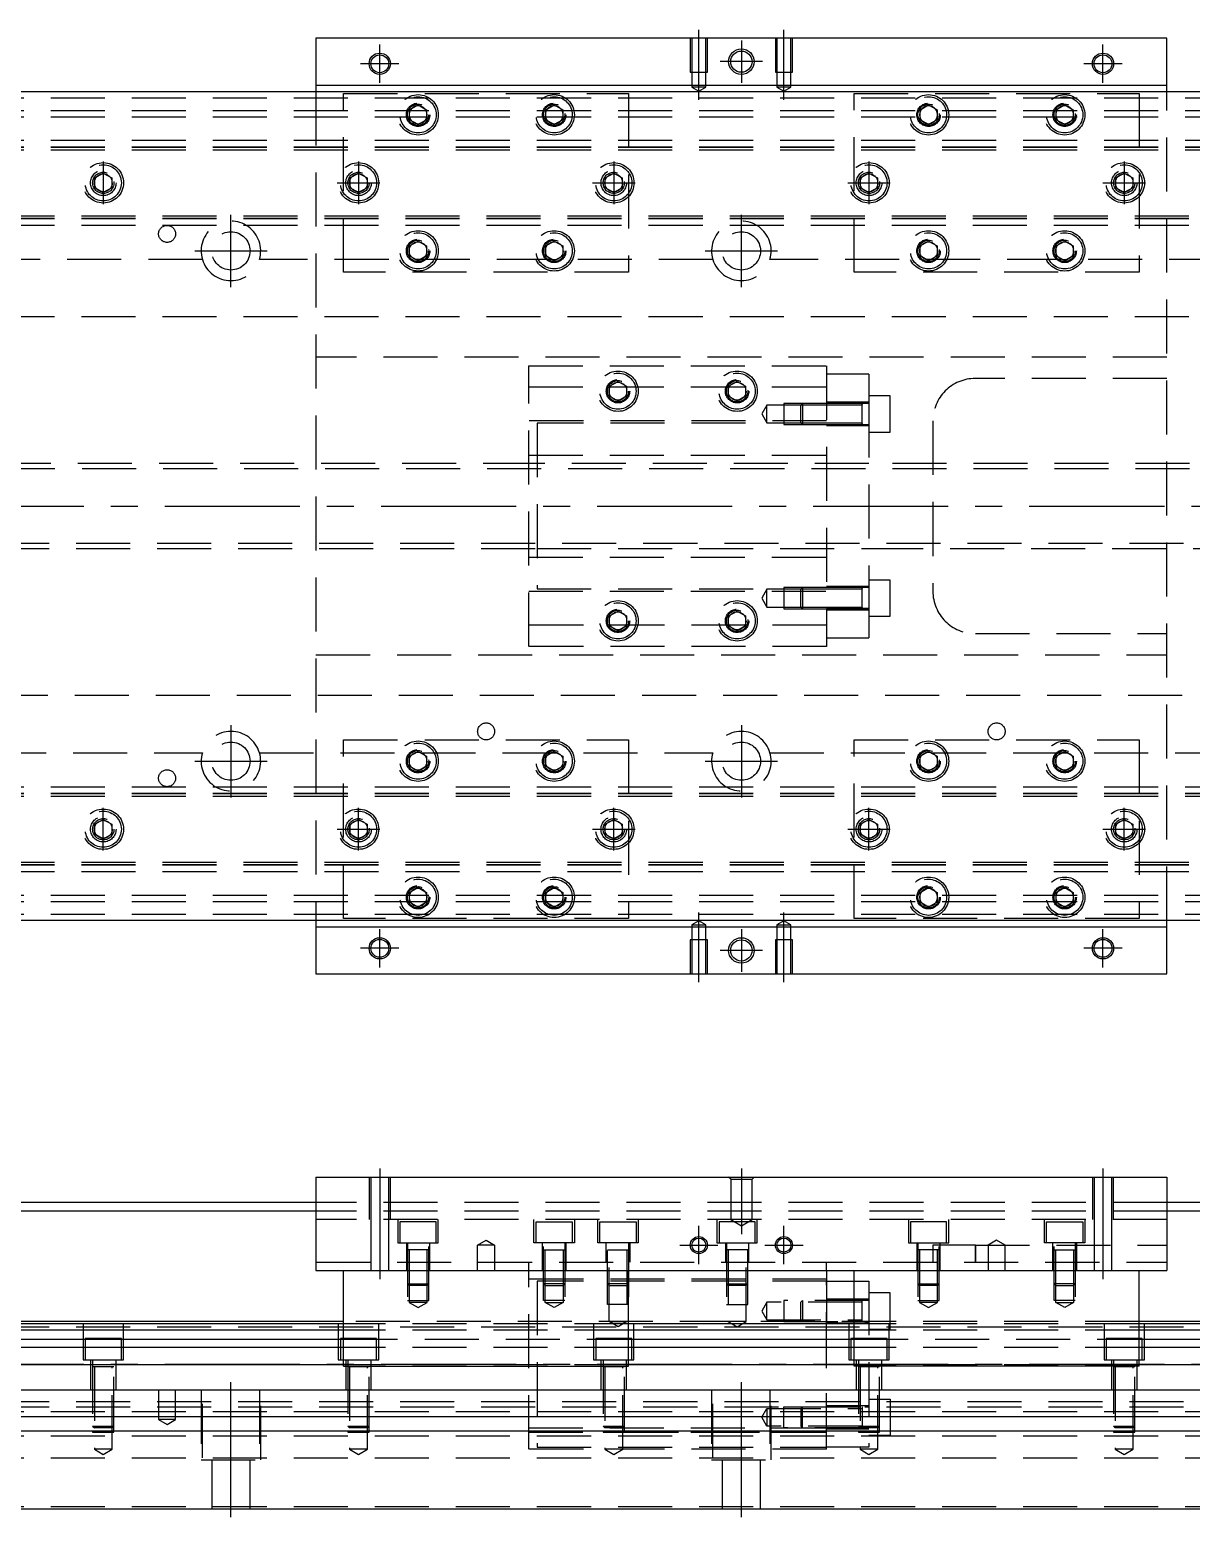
# Model space of a CAD drawing. Extents: x -13 to 1050, y -299 to 112.
# Drawn here: x 259.7 to 532.7, y -237.8 to 112 of the extents above; entities that cross this region are included whole.
import ezdxf

# ---------------------------------------------------------------- set-up
doc = ezdxf.new("R2010")
doc.units = 0
doc.linetypes.add('CENTER', pattern=[50.8, 31.75, -6.35, 6.35, -6.35])
doc.linetypes.add('DASHED', pattern=[19.05, 12.7, -6.35])
doc.layers.get('0').update_dxf_attribs({"linetype": 'CONTINUOUS'})
doc.layers.add('CENTER', color=1, linetype='CENTER')

msp = doc.modelspace()

# ---------------------------------------------------------------- linework, layer by layer
at = {"color": 7, "linetype": 'CONTINUOUS'}
for p, q in [((527, 110), (327, 110)), ((327, 110), (327, 99)), ((527, 99), (527, 110)), ((327, 99), (527, 99)), ((327, 99), (327, 97.5)), ((527, 97.5), (527, 99)), ((3, 97.5), (851, 97.5)), ((851, -97.5), (3, -97.5)), ((327, -97.5), (327, -99)), ((527, -99), (527, -97.5)), ((527, -99), (327, -99)), ((327, -99), (327, -110)), ((527, -110), (527, -99)), ((327, -110), (527, -110)), ((327, -157.79), (327, -179.79)), ((327, -157.79), (527, -157.79)), ((527, -157.79), (527, -179.79)), ((327, -163.79), (3, -163.79)), ((851, -163.79), (527, -163.79)), ((327, -165.79), (11, -165.79)), ((843, -165.79), (527, -165.79)), ((327, -179.79), (527, -179.79)), ((333.5, -202.29), (333.5, -179.79)), ((400.5, -202.29), (400.5, -179.79)), ((447, -179.79), (447, -192.29)), ((453.5, -202.29), (453.5, -179.79)), ((520.5, -202.29), (520.5, -179.79)), ((447, -182.29), (453.5, -182.29)), ((333.5, -192.29), (17, -192.29)), ((333.5, -191.79), (45, -191.79)), ((453.5, -192.29), (400.5, -192.29)), ((780, -191.79), (520.5, -191.79)), ((837, -192.29), (520.5, -192.29)), ((333.5, -193.829608), (17, -193.829608)), ((453.5, -193.829608), (400.5, -193.829608)), ((837, -193.829608), (520.5, -193.829608)), ((17, -195.950392), (333.5, -195.950392)), ((333.5, -197.860532), (17, -197.860532)), ((400.5, -195.950392), (453.5, -195.950392)), ((453.5, -197.860532), (400.5, -197.860532)), ((520.5, -195.950392), (837, -195.950392)), ((837, -197.860532), (520.5, -197.860532)), ((333.5, -201.971934), (17, -201.971934)), ((333.5, -202.29), (400.5, -202.29)), ((453.5, -201.971934), (400.5, -201.971934)), ((520.5, -202.29), (453.5, -202.29)), ((837, -201.971934), (520.5, -201.971934)), ((17, -207.79), (837, -207.79)), ((17, -214.09), (837, -214.09)), ((17, -217.49), (837, -217.49)), ((17, -235.79), (837, -235.79))]:
    msp.add_line(p, q, dxfattribs=at)
at = {"color": 3, "linetype": 'DASHED'}
for p, q in [((415.000006, 110), (415.000006, 102)), ((415.35, 110), (415.35, 102)), ((418.65, 102), (418.65, 110)), ((418.999994, 102), (418.999994, 110)), ((435.000006, 110), (435.000006, 102)), ((435.35, 110), (435.35, 102)), ((438.65, 102), (438.65, 110)), ((438.999994, 102), (438.999994, 110)), ((415.000006, 102), (418.999994, 102)), ((415.35, 102), (415.35, 98.5)), ((418.65, 98.5), (418.65, 102)), ((435.000006, 102), (438.999994, 102)), ((435.35, 102), (435.35, 98.5)), ((438.65, 98.5), (438.65, 102)), ((418.65, 98.5), (415.35, 98.5)), ((415.35, 98.5), (417, 97.547372)), ((417, 97.547372), (418.65, 98.5)), ((438.65, 98.5), (435.35, 98.5)), ((435.35, 98.5), (437, 97.547372)), ((437, 97.547372), (438.65, 98.5)), ((17, 96), (837, 96)), ((327, 97.5), (327, -97.5)), ((333.5, 97), (400.5, 97)), ((333.5, 55), (333.5, 97)), ((400.5, 97), (400.5, 55)), ((453.5, 55), (453.5, 97)), ((453.5, 97), (520.5, 97)), ((520.5, 97), (520.5, 55)), ((527, -97.5), (527, 97.5)), ((17, 93), (837, 93)), ((17, 91.5), (837, 91.5)), ((348.5, 92), (348.512884, 92.253488)), ((349, 93.1547), (351, 94.309402)), ((349, 90.8453), (349, 93.1547)), ((351, 94.309402), (353, 93.1547)), ((353, 93.1547), (353, 90.8453)), ((381, 93.1547), (383, 94.309402)), ((381, 90.8453), (381, 93.1547)), ((383, 94.309402), (385, 93.1547)), ((385, 93.1547), (385, 90.8453)), ((385.483582, 92.286038), (385.5, 92)), ((469, 93.1547), (471, 94.309402)), ((469, 90.8453), (469, 93.1547)), ((471, 94.309402), (473, 93.1547)), ((473, 93.1547), (473, 90.8453)), ((473.483582, 92.286038), (473.5, 92)), ((501, 93.1547), (503, 94.309402)), ((501, 90.8453), (501, 93.1547)), ((503, 94.309402), (505, 93.1547)), ((505, 93.1547), (505, 90.8453)), ((505.483582, 92.286038), (505.5, 92)), ((351, 89.690598), (349, 90.8453)), ((353, 90.8453), (351, 89.690598)), ((383, 89.690598), (381, 90.8453)), ((385, 90.8453), (383, 89.690598)), ((471, 89.690598), (469, 90.8453)), ((473, 90.8453), (471, 89.690598)), ((503, 89.690598), (501, 90.8453)), ((505, 90.8453), (503, 89.690598)), ((17, 86), (837, 86)), ((17, 84.460392), (837, 84.460392)), ((17, 84.403994), (837, 84.403994)), ((17, 83.8), (837, 83.8)), ((275, 77.1547), (277, 78.309402)), ((275, 74.8453), (275, 77.1547)), ((277, 78.309402), (279, 77.1547)), ((279, 77.1547), (279, 74.8453)), ((335, 77.1547), (337, 78.309402)), ((335, 74.8453), (335, 77.1547)), ((337, 78.309402), (339, 77.1547)), ((339, 77.1547), (339, 74.8453)), ((395, 77.1547), (397, 78.309402)), ((395, 74.8453), (395, 77.1547)), ((397, 78.309402), (399, 77.1547)), ((399, 77.1547), (399, 74.8453)), ((455, 77.1547), (457, 78.309402)), ((455, 74.8453), (455, 77.1547)), ((457, 78.309402), (459, 77.1547)), ((459, 77.1547), (459, 74.8453)), ((515, 77.1547), (517, 78.309402)), ((515, 74.8453), (515, 77.1547)), ((517, 78.309402), (519, 77.1547)), ((519, 77.1547), (519, 74.8453)), ((277, 73.690598), (275, 74.8453)), ((279, 74.8453), (277, 73.690598)), ((279.483582, 76.286038), (279.5, 76)), ((334.5, 76), (334.534018, 76.411016)), ((337, 73.690598), (335, 74.8453)), ((339, 74.8453), (337, 73.690598)), ((397, 73.690598), (395, 74.8453)), ((399, 74.8453), (397, 73.690598)), ((399.483582, 76.286038), (399.5, 76)), ((457, 73.690598), (455, 74.8453)), ((459, 74.8453), (457, 73.690598)), ((459.483582, 76.286038), (459.5, 76)), ((514.5, 76), (514.534018, 76.411016)), ((517, 73.690598), (515, 74.8453)), ((519, 74.8453), (517, 73.690598)), ((837, 68.2), (17, 68.2)), ((837, 67.596006), (17, 67.596006)), ((837, 67.539608), (17, 67.539608)), ((837, 66), (17, 66)), ((349, 61.1547), (351, 62.309402)), ((349, 58.8453), (349, 61.1547)), ((351, 62.309402), (353, 61.1547)), ((353, 61.1547), (353, 58.8453)), ((353.483582, 60.286038), (353.5, 60)), ((380.5, 60), (380.518502, 60.303588)), ((381, 61.1547), (383, 62.309402)), ((381, 58.8453), (381, 61.1547)), ((383, 62.309402), (385, 61.1547)), ((385, 61.1547), (385, 58.8453)), ((469, 61.1547), (471, 62.309402)), ((469, 58.8453), (469, 61.1547)), ((471, 62.309402), (473, 61.1547)), ((473, 61.1547), (473, 58.8453)), ((473.483582, 60.286038), (473.5, 60)), ((500.5, 60), (500.512884, 60.253488)), ((501, 61.1547), (503, 62.309402)), ((501, 58.8453), (501, 61.1547)), ((503, 62.309402), (505, 61.1547)), ((505, 61.1547), (505, 58.8453)), ((300.291796, 58), (193.708204, 58)), ((420.291796, 58), (313.708204, 58)), ((351, 57.690598), (349, 58.8453)), ((353, 58.8453), (351, 57.690598)), ((383, 57.690598), (381, 58.8453)), ((385, 58.8453), (383, 57.690598)), ((540.291796, 58), (433.708204, 58)), ((471, 57.690598), (469, 58.8453)), ((473, 58.8453), (471, 57.690598)), ((503, 57.690598), (501, 58.8453)), ((505, 58.8453), (503, 57.690598)), ((400.5, 55), (333.5, 55)), ((520.5, 55), (453.5, 55)), ((837, 44.5), (22.640312, 44.5)), ((527, 35), (327, 35)), ((377, 33), (447, 33)), ((377, -33), (377, 33)), ((447, 33), (447, -33)), ((377, 28), (447, 28)), ((396, 28.1547), (398, 29.309402)), ((396, 25.8453), (396, 28.1547)), ((398, 29.309402), (400, 28.1547)), ((400, 28.1547), (400, 25.8453)), ((424, 28.1547), (426, 29.309402)), ((424, 25.8453), (424, 28.1547)), ((426, 29.309402), (428, 28.1547)), ((428, 28.1547), (428, 25.8453)), ((457, 31), (447, 31)), ((457, 31), (457, 24.098756)), ((527, 30), (482, 30)), ((395.5, 27), (395.518502, 27.303588)), ((398, 24.690598), (396, 25.8453)), ((400, 25.8453), (398, 24.690598)), ((426, 24.690598), (424, 25.8453)), ((428, 25.8453), (426, 24.690598)), ((428.483582, 27.286038), (428.5, 27)), ((462, 25.900636), (457, 25.900636)), ((462, 17.400636), (462, 25.900636)), ((433, 23.750636), (431.787564, 21.650636)), ((431.787564, 21.650636), (433, 19.550636)), ((433, 19.550636), (433, 23.750636)), ((437, 23.750636), (433, 23.750636)), ((437, 24.15063), (437, 19.15064)), ((441.39998, 24.15063), (437, 24.15063)), ((440.99998, 23.750636), (437, 23.750636)), ((441.4, 24.150636), (441, 23.750636)), ((441, 19.550636), (441, 23.750636)), ((447, 23.750636), (441, 23.750636)), ((447, 23.750636), (441, 23.750636)), ((441.4, 24.150636), (441.4, 19.150636)), ((447, 24.150636), (441.4, 24.150636)), ((447, 24.15063), (441.4, 24.15063)), ((457, 24.400636), (447, 24.400636)), ((457, 24.098756), (447, 24.098756)), ((455.405, 24.150636), (447.00002, 24.150636)), ((455.4, 23.750636), (447.00002, 23.750636)), ((457, 24.150636), (455.395, 24.150636)), ((455.4, 19.15063), (455.4, 24.15064)), ((455.4, 19.15063), (455.4, 24.15064)), ((455.4, 23.893236), (455.4, 24.150636)), ((455.4, 24.150636), (455.4, 23.893186)), ((457, 24.098756), (457, -24.098756)), ((447, 20), (377, 20)), ((379, 19.5), (379, -19.5)), ((447, 19.5), (379, 19.5)), ((433, 19.550636), (437, 19.550636)), ((437, 19.550636), (440.99998, 19.550636)), ((437, 19.15064), (441.39998, 19.15064)), ((441, 19.550636), (447, 19.550636)), ((441, 19.550636), (441.4, 19.150636)), ((441, 19.550636), (447, 19.550636)), ((441.4, 19.15064), (447, 19.15064)), ((441.4, 19.150636), (447, 19.150636)), ((447, 18.900636), (457, 18.900636)), ((447.00002, 19.550636), (455.4, 19.550636)), ((447.00002, 19.150636), (455.405, 19.150636)), ((455.395, 19.150636), (457, 19.150636)), ((455.4, 19.408102), (455.4, 19.150636)), ((455.4, 19.150636), (455.4, 19.408084)), ((472, 20), (472, -20)), ((457, 17.400636), (462, 17.400636)), ((377, 12), (447, 12)), ((378.99998, 10), (42, 10)), ((780, 8.75), (42, 8.75)), ((457, 10), (379, 10)), ((457, 10), (379, 10)), ((457, 9.999994), (379, 9.999994)), ((780.005, 10), (457.00002, 10)), ((42, -8.75), (780, -8.75)), ((42, -10), (378.99998, -10)), ((379, -9.999994), (457, -9.999994)), ((379, -10), (457, -10)), ((379, -10), (457, -10)), ((457.00002, -10), (780.005, -10)), ((377, -12), (447, -12)), ((462, -17.400636), (457, -17.400636)), ((462, -25.900636), (462, -17.400636)), ((377, -20), (447, -20)), ((379, -19.5), (447, -19.5)), ((433, -19.550636), (431.787564, -21.650636)), ((433, -23.750636), (433, -19.550636)), ((437, -19.550636), (433, -19.550636)), ((437, -19.15064), (437, -24.15063)), ((441.39998, -19.15064), (437, -19.15064)), ((440.99998, -19.550636), (437, -19.550636)), ((441.4, -19.150636), (441, -19.550636)), ((441, -23.750636), (441, -19.550636)), ((447, -19.550636), (441, -19.550636)), ((447, -19.550636), (441, -19.550636)), ((441.4, -19.150636), (441.4, -24.150636)), ((447, -19.150636), (441.4, -19.150636)), ((447, -19.15064), (441.4, -19.15064)), ((457, -18.900636), (447, -18.900636)), ((455.405, -19.150636), (447.00002, -19.150636)), ((455.4, -19.550636), (447.00002, -19.550636)), ((457, -19.150636), (455.395, -19.150636)), ((455.4, -24.15064), (455.4, -19.15063)), ((455.4, -24.15064), (455.4, -19.15063)), ((455.4, -19.550636), (455.4, -19.15063)), ((455.4, -19.408034), (455.4, -19.150636)), ((455.4, -19.150636), (455.4, -19.408084)), ((431.787564, -21.650636), (433, -23.750636)), ((433, -23.750636), (437, -23.750636)), ((437, -23.750636), (440.99998, -23.750636)), ((437, -24.15063), (441.39998, -24.15063)), ((441, -23.750636), (447, -23.750636)), ((441, -23.750636), (441.4, -24.150636)), ((441, -23.750636), (447, -23.750636)), ((441.4, -24.15063), (447, -24.15063)), ((441.4, -24.150636), (447, -24.150636)), ((457, -24.098756), (447, -24.098756)), ((447, -24.400636), (457, -24.400636)), ((447.00002, -23.750636), (455.4, -23.750636)), ((447.00002, -24.150636), (455.405, -24.150636)), ((455.395, -24.150636), (457, -24.150636)), ((455.4, -24.15064), (455.4, -23.750636)), ((455.4, -23.893168), (455.4, -24.150636)), ((455.4, -24.150636), (455.4, -23.893186)), ((457, -24.098756), (457, -31)), ((395.5, -27), (395.518502, -26.696412)), ((396, -25.8453), (398, -24.690598)), ((396, -28.1547), (396, -25.8453)), ((398, -24.690598), (400, -25.8453)), ((400, -25.8453), (400, -28.1547)), ((424, -25.8453), (426, -24.690598)), ((424, -28.1547), (424, -25.8453)), ((426, -24.690598), (428, -25.8453)), ((428, -25.8453), (428, -28.1547)), ((428.483582, -26.713962), (428.5, -27)), ((457, -25.900636), (462, -25.900636)), ((447, -28), (377, -28)), ((398, -29.309402), (396, -28.1547)), ((400, -28.1547), (398, -29.309402)), ((426, -29.309402), (424, -28.1547)), ((428, -28.1547), (426, -29.309402)), ((447, -31), (457, -31)), ((482, -30), (527, -30)), ((447, -33), (377, -33)), ((327, -35), (527, -35)), ((22.640312, -44.5), (837, -44.5)), ((333.5, -97), (333.5, -55)), ((333.5, -55), (400.5, -55)), ((400.5, -55), (400.5, -97)), ((453.5, -55), (520.5, -55)), ((453.5, -97), (453.5, -55)), ((520.5, -55), (520.5, -97)), ((193.708204, -58), (300.291796, -58)), ((313.708204, -58), (420.291796, -58)), ((349, -58.8453), (351, -57.690598)), ((349, -61.1547), (349, -58.8453)), ((351, -57.690598), (353, -58.8453)), ((353, -58.8453), (353, -61.1547)), ((381, -58.8453), (383, -57.690598)), ((381, -61.1547), (381, -58.8453)), ((383, -57.690598), (385, -58.8453)), ((385, -58.8453), (385, -61.1547)), ((433.708204, -58), (540.291796, -58)), ((469, -58.8453), (471, -57.690598)), ((469, -61.1547), (469, -58.8453)), ((471, -57.690598), (473, -58.8453)), ((473, -58.8453), (473, -61.1547)), ((501, -58.8453), (503, -57.690598)), ((501, -61.1547), (501, -58.8453)), ((503, -57.690598), (505, -58.8453)), ((505, -58.8453), (505, -61.1547)), ((351, -62.309402), (349, -61.1547)), ((353, -61.1547), (351, -62.309402)), ((353.483582, -59.713962), (353.5, -60)), ((380.5, -60), (380.512884, -59.746512)), ((383, -62.309402), (381, -61.1547)), ((385, -61.1547), (383, -62.309402)), ((471, -62.309402), (469, -61.1547)), ((473, -61.1547), (471, -62.309402)), ((473.483582, -59.713962), (473.5, -60)), ((500.5, -60), (500.512884, -59.746512)), ((503, -62.309402), (501, -61.1547)), ((505, -61.1547), (503, -62.309402)), ((17, -66), (837, -66)), ((17, -67.539608), (837, -67.539608)), ((17, -67.596006), (837, -67.596006)), ((17, -68.2), (837, -68.2)), ((274.5, -76), (274.534018, -75.588984)), ((275, -74.8453), (277, -73.690598)), ((275, -77.1547), (275, -74.8453)), ((277, -73.690598), (279, -74.8453)), ((279, -74.8453), (279, -77.1547)), ((335, -74.8453), (337, -73.690598)), ((335, -77.1547), (335, -74.8453)), ((337, -73.690598), (339, -74.8453)), ((339, -74.8453), (339, -77.1547)), ((339.483582, -75.713962), (339.5, -76)), ((394.5, -76), (394.534018, -75.588984)), ((395, -74.8453), (397, -73.690598)), ((395, -77.1547), (395, -74.8453)), ((397, -73.690598), (399, -74.8453)), ((399, -74.8453), (399, -77.1547)), ((455, -74.8453), (457, -73.690598)), ((455, -77.1547), (455, -74.8453)), ((457, -73.690598), (459, -74.8453)), ((459, -74.8453), (459, -77.1547)), ((459.483582, -75.713962), (459.5, -76)), ((515, -74.8453), (517, -73.690598)), ((515, -77.1547), (515, -74.8453)), ((517, -73.690598), (519, -74.8453)), ((519, -74.8453), (519, -77.1547)), ((519.483582, -75.713962), (519.5, -76)), ((277, -78.309402), (275, -77.1547)), ((279, -77.1547), (277, -78.309402)), ((337, -78.309402), (335, -77.1547)), ((339, -77.1547), (337, -78.309402)), ((397, -78.309402), (395, -77.1547)), ((399, -77.1547), (397, -78.309402)), ((457, -78.309402), (455, -77.1547)), ((459, -77.1547), (457, -78.309402)), ((517, -78.309402), (515, -77.1547)), ((519, -77.1547), (517, -78.309402)), ((837, -83.8), (17, -83.8)), ((837, -84.403994), (17, -84.403994)), ((837, -84.460392), (17, -84.460392)), ((837, -86), (17, -86)), ((349, -90.8453), (351, -89.690598)), ((349, -93.1547), (349, -90.8453)), ((351, -89.690598), (353, -90.8453)), ((353, -90.8453), (353, -93.1547)), ((381, -90.8453), (383, -89.690598)), ((381, -93.1547), (381, -90.8453)), ((383, -89.690598), (385, -90.8453)), ((385, -90.8453), (385, -93.1547)), ((469, -90.8453), (471, -89.690598)), ((469, -93.1547), (469, -90.8453)), ((471, -89.690598), (473, -90.8453)), ((473, -90.8453), (473, -93.1547)), ((501, -90.8453), (503, -89.690598)), ((501, -93.1547), (501, -90.8453)), ((503, -89.690598), (505, -90.8453)), ((505, -90.8453), (505, -93.1547)), ((17, -91.5), (837, -91.5)), ((17, -93), (837, -93)), ((351, -94.309402), (349, -93.1547)), ((353, -93.1547), (351, -94.309402)), ((353.483582, -91.713962), (353.5, -92)), ((380.5, -92), (380.518502, -91.696412)), ((383, -94.309402), (381, -93.1547)), ((385, -93.1547), (383, -94.309402)), ((468.5, -92), (468.518502, -91.696412)), ((471, -94.309402), (469, -93.1547)), ((473, -93.1547), (471, -94.309402)), ((500.5, -92), (500.512884, -91.746512)), ((503, -94.309402), (501, -93.1547)), ((505, -93.1547), (503, -94.309402)), ((17, -96), (837, -96)), ((400.5, -97), (333.5, -97)), ((417, -97.547372), (415.35, -98.5)), ((418.65, -98.5), (417, -97.547372)), ((437, -97.547372), (435.35, -98.5)), ((438.65, -98.5), (437, -97.547372)), ((520.5, -97), (453.5, -97)), ((415.35, -98.5), (418.65, -98.5)), ((415.35, -98.5), (415.35, -102)), ((418.65, -102), (418.65, -98.5)), ((435.35, -98.5), (438.65, -98.5)), ((435.35, -98.5), (435.35, -102)), ((438.65, -102), (438.65, -98.5)), ((418.999994, -102), (415.000006, -102)), ((415.000006, -102), (415.000006, -110)), ((415.35, -102), (415.35, -110)), ((418.65, -110), (418.65, -102)), ((418.999994, -110), (418.999994, -102)), ((438.999994, -102), (435.000006, -102)), ((435.000006, -102), (435.000006, -110)), ((435.35, -102), (435.35, -110)), ((438.65, -110), (438.65, -102)), ((438.999994, -110), (438.999994, -102)), ((339.500006, -157.79), (339.500006, -167.79)), ((339.9, -157.79), (339.9, -167.79)), ((344.1, -167.79), (344.1, -157.79)), ((344.499994, -167.79), (344.499994, -157.79)), ((424.5, -158.29), (424, -157.79)), ((424.5, -158.29), (424.5, -167.79)), ((424.5, -158.29), (429.5, -158.29)), ((429.5, -158.29), (430, -157.79)), ((429.5, -167.79), (429.5, -158.29)), ((509.500006, -157.79), (509.500006, -167.79)), ((509.9, -157.79), (509.9, -167.79)), ((514.1, -167.79), (514.1, -157.79)), ((514.499994, -167.79), (514.499994, -157.79)), ((527, -163.79), (327, -163.79)), ((527, -165.79), (327, -165.79)), ((527, -167.79), (327, -167.79)), ((339.9, -167.79), (339.9, -179.79)), ((344.1, -179.79), (344.1, -167.79)), ((346.25, -167.79), (346.25, -173.29)), ((355.75, -173.29), (355.75, -167.79)), ((378.25, -173.29), (378.25, -167.79)), ((387.75, -167.79), (387.75, -173.29)), ((393.25, -173.29), (393.25, -167.79)), ((402.75, -167.79), (402.75, -173.29)), ((421.25, -167.79), (421.25, -173.29)), ((429.5, -167.79), (424.5, -167.79)), ((424.5, -167.79), (427, -169.233376)), ((427, -169.233376), (429.5, -167.79)), ((430.75, -173.29), (430.75, -167.79)), ((466.25, -167.79), (466.25, -173.29)), ((475.75, -173.29), (475.75, -167.79)), ((498.25, -173.29), (498.25, -167.79)), ((507.75, -167.79), (507.75, -173.29)), ((509.9, -167.79), (509.9, -179.79)), ((514.1, -179.79), (514.1, -167.79)), ((355.25, -168.29), (346.75, -168.29)), ((346.75, -168.29), (346.75, -173.29)), ((355.25, -173.29), (355.25, -168.29)), ((378.75, -168.29), (387.25, -168.29)), ((378.75, -173.29), (378.75, -168.29)), ((387.25, -168.29), (387.25, -173.29)), ((393.75, -168.29), (402.25, -168.29)), ((393.75, -173.29), (393.75, -168.29)), ((402.25, -168.29), (402.25, -173.29)), ((430.25, -168.29), (421.75, -168.29)), ((421.75, -168.29), (421.75, -173.29)), ((430.25, -173.29), (430.25, -168.29)), ((475.25, -168.29), (466.75, -168.29)), ((466.75, -168.29), (466.75, -173.29)), ((475.25, -173.29), (475.25, -168.29)), ((498.75, -168.29), (507.25, -168.29)), ((498.75, -173.29), (498.75, -168.29)), ((507.25, -168.29), (507.25, -173.29)), ((346.25, -173.29), (355.75, -173.29)), ((348.25, -173.29), (348.25, -179.79)), ((353.500006, -174.89), (348.499994, -174.89)), ((348.500006, -173.29), (348.500006, -186.79)), ((348.9, -174.89), (348.9, -187.29)), ((353.1, -187.29), (353.1, -174.89)), ((353.499994, -186.79), (353.499994, -173.29)), ((353.75, -179.79), (353.75, -173.29)), ((365, -173.79), (367, -172.6353)), ((367, -173.79), (365, -173.79)), ((365, -179.79), (365, -173.79)), ((367, -172.6353), (369, -173.79)), ((369, -173.79), (367, -173.79)), ((369, -173.79), (369, -179.79)), ((387.75, -173.29), (378.25, -173.29)), ((380.25, -179.79), (380.25, -173.29)), ((380.499994, -174.89), (385.500006, -174.89)), ((380.500006, -186.79), (380.500006, -173.29)), ((380.9, -187.29), (380.9, -174.89)), ((385.1, -174.89), (385.1, -187.29)), ((385.499994, -173.29), (385.499994, -186.79)), ((385.75, -173.29), (385.75, -179.79)), ((402.75, -173.29), (393.25, -173.29)), ((395.25, -177.79), (395.25, -173.29)), ((395.499994, -174.89), (400.500006, -174.89)), ((395.500006, -187.79), (395.500006, -173.29)), ((395.9, -191.79), (395.9, -174.89)), ((400.1, -174.89), (400.1, -191.79)), ((400.499994, -173.29), (400.499994, -187.79)), ((400.75, -173.29), (400.75, -177.79)), ((421.25, -173.29), (430.75, -173.29)), ((423.25, -173.29), (423.25, -177.79)), ((428.500006, -174.89), (423.499994, -174.89)), ((423.500006, -173.29), (423.500006, -187.79)), ((423.9, -174.89), (423.9, -191.79)), ((428.1, -191.79), (428.1, -174.89)), ((428.499994, -187.79), (428.499994, -173.29)), ((428.75, -177.79), (428.75, -173.29)), ((466.25, -173.29), (475.75, -173.29)), ((468.25, -173.29), (468.25, -179.79)), ((473.500006, -174.89), (468.499994, -174.89)), ((468.500006, -173.29), (468.500006, -186.79)), ((468.9, -174.89), (468.9, -187.29)), ((472, -173.79), (472, -177.79)), ((482, -173.79), (472, -173.79)), ((473.1, -187.29), (473.1, -174.89)), ((473.499994, -186.79), (473.499994, -173.29)), ((473.75, -179.79), (473.75, -173.29)), ((482, -173.79), (527, -173.79)), ((482, -177.79), (482, -173.79)), ((482, -173.79), (482, -177.79)), ((487, -172.6353), (485, -173.79)), ((485, -173.79), (487, -173.79)), ((485, -173.79), (485, -179.79)), ((489, -173.79), (487, -172.6353)), ((487, -173.79), (489, -173.79)), ((489, -179.79), (489, -173.79)), ((507.75, -173.29), (498.25, -173.29)), ((500.25, -179.79), (500.25, -173.29)), ((500.499994, -174.89), (505.500006, -174.89)), ((500.500006, -186.79), (500.500006, -173.29)), ((500.9, -187.29), (500.9, -174.89)), ((505.1, -174.89), (505.1, -187.29)), ((505.499994, -173.29), (505.499994, -186.79)), ((505.75, -173.29), (505.75, -179.79)), ((327, -177.79), (527, -177.79)), ((377, -179.79), (377, -177.79)), ((447, -179.79), (447, -177.79)), ((377, -221.79), (377, -179.79)), ((447, -181.79), (377, -181.79)), ((348.5, -182.89), (353.5, -182.89)), ((348.5, -182.89), (348.9, -183.29)), ((353.1, -183.29), (348.9, -183.29)), ((353.1, -183.29), (353.5, -182.89)), ((447, -182.29), (379, -182.29)), ((379, -182.29), (379, -221.29)), ((385.5, -182.89), (380.5, -182.89)), ((380.9, -183.29), (380.5, -182.89)), ((380.9, -183.29), (385.1, -183.29)), ((385.5, -182.89), (385.1, -183.29)), ((400.5, -182.89), (395.5, -182.89)), ((395.9, -183.29), (395.5, -182.89)), ((395.9, -183.29), (400.1, -183.29)), ((400.5, -182.89), (400.1, -183.29)), ((423.5, -182.89), (428.5, -182.89)), ((423.5, -182.89), (423.9, -183.29)), ((428.1, -183.29), (423.9, -183.29)), ((428.1, -183.29), (428.5, -182.89)), ((447, -221.29), (447, -182.29)), ((453.5, -182.29), (457, -182.29)), ((457, -182.29), (457, -221.29)), ((462, -185.04), (457, -185.04)), ((462, -193.54), (462, -185.04)), ((468.5, -182.89), (473.5, -182.89)), ((468.5, -182.89), (468.9, -183.29)), ((473.1, -183.29), (468.9, -183.29)), ((473.1, -183.29), (473.5, -182.89)), ((505.5, -182.89), (500.5, -182.89)), ((500.9, -183.29), (500.5, -182.89)), ((500.9, -183.29), (505.1, -183.29)), ((505.5, -182.89), (505.1, -183.29)), ((348.500006, -186.79), (353.499994, -186.79)), ((353.1, -187.29), (348.9, -187.29)), ((348.9, -187.29), (351, -188.502436)), ((351, -188.502436), (353.1, -187.29)), ((385.499994, -186.79), (380.500006, -186.79)), ((380.9, -187.29), (385.1, -187.29)), ((383, -188.502436), (380.9, -187.29)), ((385.1, -187.29), (383, -188.502436)), ((400.499994, -187.79), (395.500006, -187.79)), ((423.500006, -187.79), (428.499994, -187.79)), ((433, -187.19), (431.787564, -189.29)), ((433, -191.39), (433, -187.19)), ((455.4, -187.19), (433, -187.19)), ((437, -186.790006), (437, -191.789994)), ((457, -186.790006), (437, -186.790006)), ((441.4, -186.79), (441, -187.19)), ((441, -191.39), (441, -187.19)), ((441.4, -186.79), (441.4, -191.79)), ((457, -186.54), (447, -186.54)), ((455.4, -191.790006), (455.4, -186.789994)), ((468.500006, -186.79), (473.499994, -186.79)), ((473.1, -187.29), (468.9, -187.29)), ((468.9, -187.29), (471, -188.502436)), ((471, -188.502436), (473.1, -187.29)), ((505.499994, -186.79), (500.500006, -186.79)), ((500.9, -187.29), (505.1, -187.29)), ((503, -188.502436), (500.9, -187.29)), ((505.1, -187.29), (503, -188.502436)), ((272.25, -192.29), (272.25, -200.79)), ((281.75, -200.79), (281.75, -192.29)), ((332.25, -192.29), (332.25, -200.79)), ((520.5, -191.79), (333.5, -191.79)), ((400.5, -192.29), (333.5, -192.29)), ((341.75, -200.79), (341.75, -192.29)), ((392.25, -192.29), (392.25, -200.79)), ((395.9, -191.79), (400.1, -191.79)), ((398, -193.002436), (395.9, -191.79)), ((400.1, -191.79), (398, -193.002436)), ((401.75, -200.79), (401.75, -192.29)), ((428.1, -191.79), (423.9, -191.79)), ((423.9, -191.79), (426, -193.002436)), ((426, -193.002436), (428.1, -191.79)), ((431.787564, -189.29), (433, -191.39)), ((433, -191.39), (455.4, -191.39)), ((437, -191.789994), (457, -191.789994)), ((441, -191.39), (441.4, -191.79)), ((447, -192.04), (457, -192.04)), ((447, -221.79), (447, -192.29)), ((452.25, -192.29), (452.25, -200.79)), ((520.5, -192.29), (453.5, -192.29)), ((461.75, -200.79), (461.75, -192.29)), ((512.25, -192.29), (512.25, -200.79)), ((521.75, -200.79), (521.75, -192.29)), ((42, -193.04), (780, -193.04)), ((281.25, -195.79), (272.75, -195.79)), ((272.75, -195.79), (272.75, -200.79)), ((281.25, -200.79), (281.25, -195.79)), ((341.25, -195.79), (332.75, -195.79)), ((332.75, -195.79), (332.75, -200.79)), ((400.5, -193.829608), (333.5, -193.829608)), ((341.25, -200.79), (341.25, -195.79)), ((401.25, -195.79), (392.75, -195.79)), ((392.75, -195.79), (392.75, -200.79)), ((401.25, -200.79), (401.25, -195.79)), ((461.25, -195.79), (452.75, -195.79)), ((452.75, -195.79), (452.75, -200.79)), ((520.5, -193.829608), (453.5, -193.829608)), ((457, -193.54), (462, -193.54)), ((461.25, -200.79), (461.25, -195.79)), ((521.25, -195.79), (512.75, -195.79)), ((512.75, -195.79), (512.75, -200.79)), ((521.25, -200.79), (521.25, -195.79)), ((333.5, -195.950392), (400.5, -195.950392)), ((400.5, -197.860532), (333.5, -197.860532)), ((453.5, -195.950392), (520.5, -195.950392)), ((520.5, -197.860532), (453.5, -197.860532)), ((272.25, -200.79), (281.75, -200.79)), ((274, -200.79), (274, -207.79)), ((279.500006, -202.39), (274.499994, -202.39)), ((274.500006, -200.79), (274.500006, -217.49)), ((274.9, -202.39), (274.9, -221.79)), ((279.1, -221.79), (279.1, -202.39)), ((279.499994, -217.49), (279.499994, -200.79)), ((280, -207.79), (280, -200.79)), ((332.25, -200.79), (341.75, -200.79)), ((400.5, -201.971934), (333.5, -201.971934)), ((334, -200.79), (334, -207.79)), ((339.500006, -202.39), (334.499994, -202.39)), ((334.500006, -200.79), (334.500006, -217.49)), ((334.9, -202.39), (334.9, -221.79)), ((339.1, -221.79), (339.1, -202.39)), ((339.499994, -217.49), (339.499994, -200.79)), ((340, -207.79), (340, -200.79)), ((392.25, -200.79), (401.75, -200.79)), ((394, -200.79), (394, -207.79)), ((399.500006, -202.39), (394.499994, -202.39)), ((394.500006, -200.79), (394.500006, -217.49)), ((394.9, -202.39), (394.9, -221.79)), ((399.1, -221.79), (399.1, -202.39)), ((399.499994, -217.49), (399.499994, -200.79)), ((400, -207.79), (400, -200.79)), ((452.25, -200.79), (461.75, -200.79)), ((520.5, -201.971934), (453.5, -201.971934)), ((454, -200.79), (454, -207.79)), ((459.500006, -202.39), (454.499994, -202.39)), ((454.500006, -200.79), (454.500006, -217.49)), ((454.9, -202.39), (454.9, -221.79)), ((459.1, -221.79), (459.1, -202.39)), ((459.499994, -217.49), (459.499994, -200.79)), ((460, -207.79), (460, -200.79)), ((512.25, -200.79), (521.75, -200.79)), ((514, -200.79), (514, -207.79)), ((519.500006, -202.39), (514.499994, -202.39)), ((514.500006, -200.79), (514.500006, -217.49)), ((514.9, -202.39), (514.9, -221.79)), ((519.1, -221.79), (519.1, -202.39)), ((519.499994, -217.49), (519.499994, -200.79)), ((520, -207.79), (520, -200.79)), ((290, -207.79), (290, -214.79)), ((294, -214.79), (294, -207.79)), ((300, -207.79), (300, -224.29)), ((300.291796, -223.79), (300.291796, -207.79)), ((313.708204, -207.79), (313.708204, -223.79)), ((314, -224.29), (314, -207.79)), ((420, -207.79), (420, -224.29)), ((420.291796, -223.79), (420.291796, -207.79)), ((433.708204, -207.79), (433.708204, -223.79)), ((434, -224.29), (434, -207.79)), ((17, -212.94), (837, -212.94)), ((42, -210.54), (780, -210.54)), ((42, -211.79), (780, -211.79)), ((431.787564, -214.29), (433, -212.19)), ((433, -212.19), (433, -216.39)), ((433, -212.19), (455.4, -212.19)), ((437, -216.789994), (437, -211.790006)), ((437, -211.790006), (457, -211.790006)), ((441, -212.19), (441.4, -211.79)), ((441, -212.19), (441, -216.39)), ((441.4, -216.79), (441.4, -211.79)), ((447, -211.54), (457, -211.54)), ((455.4, -211.789994), (455.4, -216.790006)), ((457, -210.04), (462, -210.04)), ((462, -210.04), (462, -218.54)), ((274.5, -216.39), (279.5, -216.39)), ((274.5, -216.39), (274.9, -216.79)), ((279.1, -216.79), (274.9, -216.79)), ((279.1, -216.79), (279.5, -216.39)), ((294, -214.79), (290, -214.79)), ((290, -214.79), (292, -215.9447)), ((292, -215.9447), (294, -214.79)), ((334.5, -216.39), (339.5, -216.39)), ((334.5, -216.39), (334.9, -216.79)), ((339.1, -216.79), (334.9, -216.79)), ((339.1, -216.79), (339.5, -216.39)), ((377, -216.79), (447, -216.79)), ((394.5, -216.39), (399.5, -216.39)), ((394.5, -216.39), (394.9, -216.79)), ((399.1, -216.79), (394.9, -216.79)), ((399.1, -216.79), (399.5, -216.39)), ((433, -216.39), (431.787564, -214.29)), ((455.4, -216.39), (433, -216.39)), ((457, -216.789994), (437, -216.789994)), ((441.4, -216.79), (441, -216.39)), ((454.5, -216.39), (459.5, -216.39)), ((454.5, -216.39), (454.9, -216.79)), ((459.1, -216.79), (454.9, -216.79)), ((459.1, -216.79), (459.5, -216.39)), ((514.5, -216.39), (519.5, -216.39)), ((514.5, -216.39), (514.9, -216.79)), ((519.1, -216.79), (514.9, -216.79)), ((519.1, -216.79), (519.5, -216.39)), ((17, -218.64), (837, -218.64)), ((274.500006, -217.49), (274.500006, -217.79)), ((274.500006, -217.79), (279.499994, -217.79)), ((279.499994, -217.79), (279.499994, -217.49)), ((334.500006, -217.49), (334.500006, -217.79)), ((334.500006, -217.79), (339.499994, -217.79)), ((339.499994, -217.79), (339.499994, -217.49)), ((377, -217.79), (447, -217.79)), ((394.500006, -217.49), (394.500006, -217.79)), ((394.500006, -217.79), (399.499994, -217.79)), ((399.499994, -217.79), (399.499994, -217.49)), ((399.499994, -217.79), (447, -217.79)), ((457, -217.04), (447, -217.04)), ((454.500006, -217.49), (454.500006, -217.79)), ((454.500006, -217.79), (459.499994, -217.79)), ((462, -218.54), (457, -218.54)), ((459.499994, -217.79), (459.499994, -217.49)), ((514.500006, -217.49), (514.500006, -217.79)), ((514.500006, -217.79), (519.499994, -217.79)), ((519.499994, -217.79), (519.499994, -217.49)), ((17, -223.79), (837, -223.79)), ((279.1, -221.79), (274.9, -221.79)), ((274.9, -221.79), (277, -223.002436)), ((277, -223.002436), (279.1, -221.79)), ((339.1, -221.79), (334.9, -221.79)), ((334.9, -221.79), (337, -223.002436)), ((337, -223.002436), (339.1, -221.79)), ((447, -221.79), (377, -221.79)), ((379, -221.29), (447, -221.29)), ((399.1, -221.79), (394.9, -221.79)), ((394.9, -221.79), (397, -223.002436)), ((397, -223.002436), (399.1, -221.79)), ((457, -221.29), (447, -221.29)), ((459.1, -221.79), (454.9, -221.79)), ((454.9, -221.79), (457, -223.002436)), ((457, -223.002436), (459.1, -221.79)), ((519.1, -221.79), (514.9, -221.79)), ((514.9, -221.79), (517, -223.002436)), ((517, -223.002436), (519.1, -221.79)), ((300, -224.29), (314, -224.29)), ((302.5, -224.29), (302.5, -235.79)), ((311.5, -235.79), (311.5, -224.29)), ((420, -224.29), (434, -224.29)), ((422.5, -224.29), (422.5, -235.79)), ((431.5, -235.79), (431.5, -224.29)), ((17, -235.29), (837, -235.29))]:
    msp.add_line(p, q, dxfattribs=at)
at = {"color": 3, "linetype": 'CONTINUOUS'}
for centre, radius in [((342, 104), 2.5), ((512, 104), 2.5), ((342, -104), 2.5), ((512, -104), 2.5), ((417, -173.79), 2), ((437, -173.79), 2)]:
    msp.add_circle(centre, radius, dxfattribs=at)
at = {"color": 7, "linetype": 'CONTINUOUS'}
for centre, radius in [((342, 104), 2.1), ((427, 104.5), 3), ((427, 104.5), 2.5), ((512, 104), 2.1), ((342, -104), 2.1), ((427, -104.5), 3), ((427, -104.5), 2.5), ((512, -104), 2.1), ((417, -173.79), 1.65), ((437, -173.79), 1.65)]:
    msp.add_circle(centre, radius, dxfattribs=at)
at = {"color": 3, "linetype": 'DASHED'}
for centre, radius in [((351, 92), 4.75), ((351, 92), 4.25), ((351, 92), 2.75), ((351, 92), 2.5), ((383, 92), 4.75), ((383, 92), 4.25), ((383, 92), 2.75), ((383, 92), 2.5), ((471, 92), 4.75), ((471, 92), 4.25), ((471, 92), 2.75), ((471, 92), 2.5), ((503, 92), 4.75), ((503, 92), 4.25), ((503, 92), 2.75), ((503, 92), 2.5), ((277, 76), 4.75), ((337, 76), 4.75), ((397, 76), 4.75), ((457, 76), 4.75), ((517, 76), 4.75), ((277, 76), 4.25), ((277, 76), 3), ((277, 76), 2.5), ((277, 76), 2.1), ((337, 76), 4.25), ((337, 76), 3), ((337, 76), 2.5), ((337, 76), 2.1), ((397, 76), 4.25), ((397, 76), 3), ((397, 76), 2.5), ((397, 76), 2.1), ((457, 76), 4.25), ((457, 76), 3), ((457, 76), 2.5), ((457, 76), 2.1), ((517, 76), 4.25), ((517, 76), 3), ((517, 76), 2.5), ((517, 76), 2.1), ((292, 64), 2), ((307, 60), 4.5), ((351, 60), 4.75), ((351, 60), 4.25), ((383, 60), 4.75), ((383, 60), 4.25), ((427, 60), 4.5), ((471, 60), 4.75), ((471, 60), 4.25), ((503, 60), 4.75), ((503, 60), 4.25), ((351, 60), 2.75), ((351, 60), 2.5), ((351, 60), 2.1), ((383, 60), 2.75), ((383, 60), 2.5), ((383, 60), 2.1), ((471, 60), 2.75), ((471, 60), 2.5), ((471, 60), 2.1), ((503, 60), 2.75), ((503, 60), 2.5), ((503, 60), 2.1), ((398, 27), 4.75), ((426, 27), 4.75), ((398, 27), 4.25), ((398, 27), 2.75), ((398, 27), 2.5), ((398, 27), 2.1), ((426, 27), 4.25), ((426, 27), 2.75), ((426, 27), 2.5), ((426, 27), 2.1), ((398, -27), 4.75), ((398, -27), 4.25), ((398, -27), 2.75), ((426, -27), 4.75), ((426, -27), 4.25), ((426, -27), 2.75), ((398, -27), 2.5), ((398, -27), 2.1), ((426, -27), 2.5), ((426, -27), 2.1), ((367, -53), 2), ((487, -53), 2), ((307, -60), 4.5), ((351, -60), 4.75), ((351, -60), 4.25), ((383, -60), 4.75), ((383, -60), 4.25), ((427, -60), 4.5), ((471, -60), 4.75), ((471, -60), 4.25), ((503, -60), 4.75), ((503, -60), 4.25), ((351, -60), 2.75), ((351, -60), 2.5), ((351, -60), 2.1), ((383, -60), 2.75), ((383, -60), 2.5), ((383, -60), 2.1), ((471, -60), 2.75), ((471, -60), 2.5), ((471, -60), 2.1), ((503, -60), 2.75), ((503, -60), 2.5), ((503, -60), 2.1), ((292, -64), 2), ((277, -76), 4.75), ((277, -76), 4.25), ((277, -76), 3), ((337, -76), 4.75), ((337, -76), 4.25), ((337, -76), 3), ((397, -76), 4.75), ((397, -76), 4.25), ((397, -76), 3), ((457, -76), 4.75), ((457, -76), 4.25), ((457, -76), 3), ((517, -76), 4.75), ((517, -76), 4.25), ((517, -76), 3), ((277, -76), 2.5), ((277, -76), 2.1), ((337, -76), 2.5), ((337, -76), 2.1), ((397, -76), 2.5), ((397, -76), 2.1), ((457, -76), 2.5), ((457, -76), 2.1), ((517, -76), 2.5), ((517, -76), 2.1), ((351, -92), 4.75), ((383, -92), 4.75), ((471, -92), 4.75), ((503, -92), 4.75), ((351, -92), 4.25), ((351, -92), 2.75), ((351, -92), 2.5), ((383, -92), 4.25), ((383, -92), 2.75), ((383, -92), 2.5), ((471, -92), 4.25), ((471, -92), 2.75), ((471, -92), 2.5), ((503, -92), 4.25), ((503, -92), 2.75), ((503, -92), 2.5)]:
    msp.add_circle(centre, radius, dxfattribs=at)
for centre, radius, start, end in [((351, 92), 2.1, 162.24721, 180), ((351, 92), 2.1, 180, 197.75279), ((351, 92), 2.1, 137.75279, 162.24721), ((351, 92), 2.1, 197.75279, 222.24721), ((351, 92), 2.1, 102.24721, 137.75279), ((351, 92), 2.1, 77.75279, 102.24721), ((351, 92), 2.1, 42.24721, 77.75279), ((351, 92), 2.1, 17.75279, 42.24721), ((351, 92), 2.1, 317.75279, 342.24721), ((351, 92), 2.1, 342.24721, 17.75279), ((383, 92), 2.1, 162.24721, 180), ((383, 92), 2.1, 180, 197.75279), ((383, 92), 2.1, 137.75279, 162.24721), ((383, 92), 2.1, 197.75279, 222.24721), ((383, 92), 2.1, 102.24721, 137.75279), ((383, 92), 2.1, 77.75279, 102.24721), ((383, 92), 2.1, 42.24721, 77.75279), ((383, 92), 2.1, 17.75279, 42.24721), ((383, 92), 2.1, 317.75279, 342.24721), ((383, 92), 2.1, 342.24721, 17.75279), ((471, 92), 2.1, 162.24721, 180), ((471, 92), 2.1, 180, 197.75279), ((471, 92), 2.1, 137.75279, 162.24721), ((471, 92), 2.1, 197.75279, 222.24721), ((471, 92), 2.1, 102.24721, 137.75279), ((471, 92), 2.1, 77.75279, 102.24721), ((471, 92), 2.1, 42.24721, 77.75279), ((471, 92), 2.1, 17.75279, 42.24721), ((471, 92), 2.1, 317.75279, 342.24721), ((471, 92), 2.1, 342.24721, 17.75279), ((503, 92), 2.1, 162.24721, 180), ((503, 92), 2.1, 180, 197.75279), ((503, 92), 2.1, 137.75279, 162.24721), ((503, 92), 2.1, 197.75279, 222.24721), ((503, 92), 2.1, 102.24721, 137.75279), ((503, 92), 2.1, 77.75279, 102.24721), ((503, 92), 2.1, 42.24721, 77.75279), ((503, 92), 2.1, 17.75279, 42.24721), ((503, 92), 2.1, 317.75279, 342.24721), ((503, 92), 2.1, 342.24721, 17.75279), ((351, 92), 2.1, 222.24721, 257.75279), ((351, 92), 2.1, 257.75279, 282.24721), ((351, 92), 2.1, 282.24721, 317.75279), ((383, 92), 2.1, 222.24721, 257.75279), ((383, 92), 2.1, 257.75279, 282.24721), ((383, 92), 2.1, 282.24721, 317.75279), ((471, 92), 2.1, 222.24721, 257.75279), ((471, 92), 2.1, 257.75279, 282.24721), ((471, 92), 2.1, 282.24721, 317.75279), ((503, 92), 2.1, 222.24721, 257.75279), ((503, 92), 2.1, 257.75279, 282.24721), ((503, 92), 2.1, 282.24721, 317.75279), ((307, 60), 7, 343.39845, 196.60155), ((427, 60), 7, 343.39845, 196.60155), ((307, 60), 7, 196.60155, 343.39845), ((427, 60), 7, 196.60155, 343.39845), ((482, 20), 10, 90, 180), ((482, -20), 10, 180, 270), ((307, -60), 7, 16.60155, 163.39845), ((427, -60), 7, 16.60155, 163.39845), ((307, -60), 7, 163.39845, 16.60155), ((427, -60), 7, 163.39845, 16.60155), ((351, -92), 2.1, 137.75279, 162.24721), ((351, -92), 2.1, 102.24721, 137.75279), ((351, -92), 2.1, 77.75279, 102.24721), ((351, -92), 2.1, 42.24721, 77.75279), ((351, -92), 2.1, 17.75279, 42.24721), ((383, -92), 2.1, 137.75279, 162.24721), ((383, -92), 2.1, 102.24721, 137.75279), ((383, -92), 2.1, 77.75279, 102.24721), ((383, -92), 2.1, 42.24721, 77.75279), ((383, -92), 2.1, 17.75279, 42.24721), ((471, -92), 2.1, 137.75279, 162.24721), ((471, -92), 2.1, 102.24721, 137.75279), ((471, -92), 2.1, 77.75279, 102.24721), ((471, -92), 2.1, 42.24721, 77.75279), ((471, -92), 2.1, 17.75279, 42.24721), ((503, -92), 2.1, 137.75279, 162.24721), ((503, -92), 2.1, 102.24721, 137.75279), ((503, -92), 2.1, 77.75279, 102.24721), ((503, -92), 2.1, 42.24721, 77.75279), ((503, -92), 2.1, 17.75279, 42.24721), ((351, -92), 2.1, 162.24721, 180), ((351, -92), 2.1, 180, 197.75279), ((351, -92), 2.1, 197.75279, 222.24721), ((351, -92), 2.1, 222.24721, 257.75279), ((351, -92), 2.1, 257.75279, 282.24721), ((351, -92), 2.1, 282.24721, 317.75279), ((351, -92), 2.1, 317.75279, 342.24721), ((351, -92), 2.1, 342.24721, 17.75279), ((383, -92), 2.1, 162.24721, 180), ((383, -92), 2.1, 180, 197.75279), ((383, -92), 2.1, 197.75279, 222.24721), ((383, -92), 2.1, 222.24721, 257.75279), ((383, -92), 2.1, 257.75279, 282.24721), ((383, -92), 2.1, 282.24721, 317.75279), ((383, -92), 2.1, 317.75279, 342.24721), ((383, -92), 2.1, 342.24721, 17.75279), ((471, -92), 2.1, 162.24721, 180), ((471, -92), 2.1, 180, 197.75279), ((471, -92), 2.1, 197.75279, 222.24721), ((471, -92), 2.1, 222.24721, 257.75279), ((471, -92), 2.1, 257.75279, 282.24721), ((471, -92), 2.1, 282.24721, 317.75279), ((471, -92), 2.1, 317.75279, 342.24721), ((471, -92), 2.1, 342.24721, 17.75279), ((503, -92), 2.1, 162.24721, 180), ((503, -92), 2.1, 180, 197.75279), ((503, -92), 2.1, 197.75279, 222.24721), ((503, -92), 2.1, 222.24721, 257.75279), ((503, -92), 2.1, 257.75279, 282.24721), ((503, -92), 2.1, 282.24721, 317.75279), ((503, -92), 2.1, 317.75279, 342.24721), ((503, -92), 2.1, 342.24721, 17.75279)]:
    msp.add_arc(centre, radius, start, end, dxfattribs=at)
at = {"layer": 'CENTER', "color": 1, "linetype": 'CENTER'}
for p, q in [((417, 95.547372), (417, 112)), ((437, 95.547372), (437, 112)), ((342, 99.5), (342, 108.5)), ((427, 109.5), (427, 99.5)), ((512, 99.5), (512, 108.5)), ((346.5, 104), (337.5, 104)), ((432, 104.5), (422, 104.5)), ((516.5, 104), (507.5, 104)), ((277, 81), (277, 71)), ((337, 81), (337, 71)), ((397, 81), (397, 71)), ((457, 81), (457, 71)), ((517, 81), (517, 71)), ((332, 76), (342, 76)), ((392, 76), (402, 76)), ((452, 76), (462, 76)), ((512, 76), (522, 76)), ((307, 51.5), (307, 68.5)), ((427, 51.5), (427, 68.5)), ((298.5, 60), (315.5, 60)), ((418.5, 60), (435.5, 60)), ((-13.314543, 0), (907.016924, 0)), ((307, -51.5), (307, -68.5)), ((307, -51.5), (307, -68.5)), ((427, -51.5), (427, -68.5)), ((427, -51.5), (427, -68.5)), ((298.5, -60), (315.5, -60)), ((298.5, -60), (315.5, -60)), ((418.5, -60), (435.5, -60)), ((418.5, -60), (435.5, -60)), ((277, -81), (277, -71)), ((337, -81), (337, -71)), ((397, -81), (397, -71)), ((457, -81), (457, -71)), ((517, -81), (517, -71)), ((332, -76), (342, -76)), ((392, -76), (402, -76)), ((452, -76), (462, -76)), ((512, -76), (522, -76)), ((417, -112), (417, -95.547372)), ((437, -112), (437, -95.547372)), ((342, -108.5), (342, -99.5)), ((427, -99.5), (427, -109.5)), ((512, -108.5), (512, -99.5)), ((346.5, -104), (337.5, -104)), ((432, -104.5), (422, -104.5)), ((516.5, -104), (507.5, -104)), ((342, -155.79), (342, -181.79)), ((427, -155.79), (427, -171.233376)), ((512, -155.79), (512, -181.79)), ((417, -178.29), (417, -169.29)), ((437, -178.29), (437, -169.29)), ((412.5, -173.79), (421.5, -173.79)), ((432.5, -173.79), (441.5, -173.79)), ((-13.314543, -201.79), (907.016924, -201.79)), ((307, -237.79), (307, -205.79)), ((427, -237.79), (427, -205.79))]:
    msp.add_line(p, q, dxfattribs=at)

doc.saveas('drawing.dxf')
